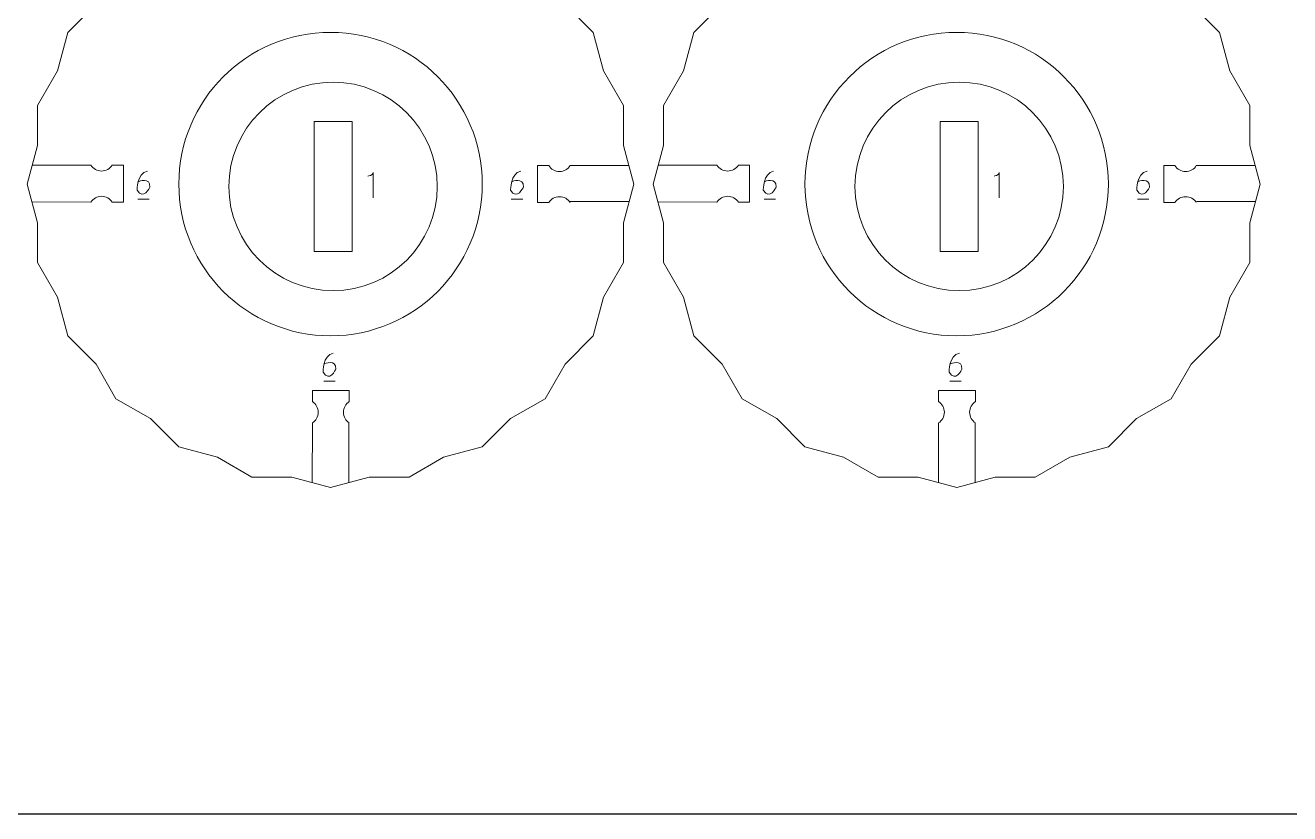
# Model space of a CAD drawing. Header units: centimetres. Extents: x -25 to 25, y -32.5 to 32.5.
# Drawn here: x 3.87 to 14.29, y -32.5 to -26.01 of the extents above; entities that cross this region are included whole.
import ezdxf

# ---------------------------------------------------------------- set-up
doc = ezdxf.new("R2010")
doc.units = ezdxf.units.CM
doc.header["$MEASUREMENT"] = 0
doc.layers.add('Capa 1', color=7, linetype='Continuous')

msp = doc.modelspace()

# ---------------------------------------------------------------- linework, layer by layer
at = {"layer": 'Capa 1', "color": 254}
msp.add_lwpolyline([(-25, -32.5), (25, -32.5), (25, 32.5), (-25, 32.5), (-25, -32.5)], close=True, dxfattribs=at)
at = {"layer": 'Capa 1', "color": 250, "lineweight": 20}
for centre in [(6.38902, -27.31325), (11.54814, -27.31325)]:
    msp.add_ellipse(centre, major_axis=(0, 1.25), ratio=1, dxfattribs=at)
for points in [[(7.03607, -24.89844), (7.03607, -24.89844), (7.32112, -25.06301), (7.32112, -25.06301), (7.32112, -25.06301), (7.32112, -25.06301), (7.63903, -25.1482), (7.63903, -25.1482), (7.63903, -25.1482), (7.63903, -25.1482), (7.87175, -25.38092), (7.87175, -25.38092), (7.87175, -25.38092), (7.87175, -25.38092), (8.1568, -25.54549), (8.1568, -25.54549), (8.1568, -25.54549), (8.1568, -25.54549), (8.32138, -25.83055), (8.32138, -25.83055), (8.32138, -25.83055), (8.32138, -25.83055), (8.55408, -26.06326), (8.55408, -26.06326), (8.55408, -26.06326), (8.55408, -26.06326), (8.63927, -26.38115), (8.63927, -26.38115), (8.63927, -26.38115), (8.63927, -26.38115), (8.80384, -26.66621), (8.80384, -26.66621), (8.80384, -26.66621), (8.80384, -26.66621), (8.80384, -26.99534), (8.80384, -26.99534), (8.80384, -26.99534), (8.80384, -26.99534), (8.88902, -27.31325), (8.88902, -27.31325), (8.88902, -27.31325), (8.88902, -27.31325), (8.80384, -27.63114), (8.80384, -27.63114), (8.80384, -27.63114), (8.80384, -27.63114), (8.80384, -27.96029), (8.80384, -27.96029), (8.80384, -27.96029), (8.80384, -27.96029), (8.63926, -28.24537), (8.63926, -28.24537), (8.63926, -28.24537), (8.63926, -28.24537), (8.55408, -28.56324), (8.55408, -28.56324), (8.55408, -28.56324), (8.55408, -28.56324), (8.32138, -28.79595), (8.32138, -28.79595), (8.32138, -28.79595), (8.32138, -28.79595), (8.1568, -29.08101), (8.1568, -29.08101), (8.1568, -29.08101), (8.1568, -29.08101), (7.87175, -29.24558), (7.87175, -29.24558), (7.87175, -29.24558), (7.87175, -29.24558), (7.63903, -29.4783), (7.63903, -29.4783), (7.63903, -29.4783), (7.63903, -29.4783), (7.32112, -29.56349), (7.32112, -29.56349), (7.32112, -29.56349), (7.32112, -29.56349), (7.03607, -29.72806), (7.03607, -29.72806), (7.03607, -29.72806), (7.03607, -29.72806), (6.70695, -29.72806), (6.70695, -29.72806), (6.70695, -29.72806), (6.70695, -29.72806), (6.38902, -29.81325), (6.38902, -29.81325), (6.38902, -29.81325), (6.38902, -29.81325), (6.07109, -29.72806), (6.07109, -29.72806), (6.07109, -29.72806), (6.07109, -29.72806), (5.74197, -29.72806), (5.74197, -29.72806), (5.74197, -29.72806), (5.74197, -29.72806), (5.45692, -29.56349), (5.45692, -29.56349), (5.45692, -29.56349), (5.45692, -29.56349), (5.13901, -29.4783), (5.13901, -29.4783), (5.13901, -29.4783), (5.13901, -29.4783), (4.90629, -29.24558), (4.90629, -29.24558), (4.90629, -29.24558), (4.90629, -29.24558), (4.62124, -29.08101), (4.62124, -29.08101), (4.62124, -29.08101), (4.62124, -29.08101), (4.45666, -28.79595), (4.45666, -28.79595), (4.45666, -28.79595), (4.45666, -28.79595), (4.22396, -28.56324), (4.22396, -28.56324), (4.22396, -28.56324), (4.22396, -28.56324), (4.13877, -28.24535), (4.13877, -28.24535), (4.13877, -28.24535), (4.13877, -28.24535), (3.9742, -27.96029), (3.9742, -27.96029), (3.9742, -27.96029), (3.9742, -27.96029), (3.9742, -27.63116), (3.9742, -27.63116), (3.9742, -27.63116), (3.9742, -27.63116), (3.88902, -27.31325), (3.88902, -27.31325), (3.88902, -27.31325), (3.88902, -27.31325), (3.9742, -26.99536), (3.9742, -26.99536), (3.9742, -26.99536), (3.9742, -26.99536), (3.9742, -26.66621), (3.9742, -26.66621), (3.9742, -26.66621), (3.9742, -26.66621), (4.13878, -26.38113), (4.13878, -26.38113), (4.13878, -26.38113), (4.13878, -26.38113), (4.22396, -26.06326), (4.22396, -26.06326), (4.22396, -26.06326), (4.22396, -26.06326), (4.45666, -25.83055), (4.45666, -25.83055), (4.45666, -25.83055), (4.45666, -25.83055), (4.62124, -25.54549), (4.62124, -25.54549), (4.62124, -25.54549), (4.62124, -25.54549), (4.90629, -25.38092), (4.90629, -25.38092), (4.90629, -25.38092), (4.90629, -25.38092), (5.13901, -25.1482), (5.13901, -25.1482), (5.13901, -25.1482), (5.13901, -25.1482), (5.45692, -25.06301), (5.45692, -25.06301), (5.45692, -25.06301), (5.45692, -25.06301), (5.74197, -24.89844), (5.74197, -24.89844), (5.74197, -24.89844), (5.74197, -24.89844), (6.07109, -24.89844), (6.07109, -24.89844), (6.07109, -24.89844), (6.07109, -24.89844), (6.38902, -24.81325), (6.38902, -24.81325), (6.38902, -24.81325), (6.38902, -24.81325), (6.70695, -24.89844), (6.70695, -24.89844), (6.70695, -24.89844), (6.70695, -24.89844), (7.03607, -24.89844), (7.03607, -24.89844)], [(12.19519, -24.89844), (12.19519, -24.89844), (12.48024, -25.06301), (12.48024, -25.06301), (12.48024, -25.06301), (12.48024, -25.06301), (12.79815, -25.1482), (12.79815, -25.1482), (12.79815, -25.1482), (12.79815, -25.1482), (13.03087, -25.38092), (13.03087, -25.38092), (13.03087, -25.38092), (13.03087, -25.38092), (13.31592, -25.54549), (13.31592, -25.54549), (13.31592, -25.54549), (13.31592, -25.54549), (13.4805, -25.83055), (13.4805, -25.83055), (13.4805, -25.83055), (13.4805, -25.83055), (13.7132, -26.06326), (13.7132, -26.06326), (13.7132, -26.06326), (13.7132, -26.06326), (13.79839, -26.38115), (13.79839, -26.38115), (13.79839, -26.38115), (13.79839, -26.38115), (13.96296, -26.66621), (13.96296, -26.66621), (13.96296, -26.66621), (13.96296, -26.66621), (13.96296, -26.99534), (13.96296, -26.99534), (13.96296, -26.99534), (13.96296, -26.99534), (14.04814, -27.31325), (14.04814, -27.31325), (14.04814, -27.31325), (14.04814, -27.31325), (13.96296, -27.63114), (13.96296, -27.63114), (13.96296, -27.63114), (13.96296, -27.63114), (13.96296, -27.96029), (13.96296, -27.96029), (13.96296, -27.96029), (13.96296, -27.96029), (13.79838, -28.24537), (13.79838, -28.24537), (13.79838, -28.24537), (13.79838, -28.24537), (13.7132, -28.56324), (13.7132, -28.56324), (13.7132, -28.56324), (13.7132, -28.56324), (13.4805, -28.79595), (13.4805, -28.79595), (13.4805, -28.79595), (13.4805, -28.79595), (13.31592, -29.08101), (13.31592, -29.08101), (13.31592, -29.08101), (13.31592, -29.08101), (13.03087, -29.24558), (13.03087, -29.24558), (13.03087, -29.24558), (13.03087, -29.24558), (12.79815, -29.4783), (12.79815, -29.4783), (12.79815, -29.4783), (12.79815, -29.4783), (12.48024, -29.56349), (12.48024, -29.56349), (12.48024, -29.56349), (12.48024, -29.56349), (12.19519, -29.72806), (12.19519, -29.72806), (12.19519, -29.72806), (12.19519, -29.72806), (11.86607, -29.72806), (11.86607, -29.72806), (11.86607, -29.72806), (11.86607, -29.72806), (11.54814, -29.81325), (11.54814, -29.81325), (11.54814, -29.81325), (11.54814, -29.81325), (11.23021, -29.72806), (11.23021, -29.72806), (11.23021, -29.72806), (11.23021, -29.72806), (10.90109, -29.72806), (10.90109, -29.72806), (10.90109, -29.72806), (10.90109, -29.72806), (10.61604, -29.56349), (10.61604, -29.56349), (10.61604, -29.56349), (10.61604, -29.56349), (10.29813, -29.4783), (10.29813, -29.4783), (10.29813, -29.4783), (10.29813, -29.4783), (10.06541, -29.24558), (10.06541, -29.24558), (10.06541, -29.24558), (10.06541, -29.24558), (9.78036, -29.08101), (9.78036, -29.08101), (9.78036, -29.08101), (9.78036, -29.08101), (9.61578, -28.79595), (9.61578, -28.79595), (9.61578, -28.79595), (9.61578, -28.79595), (9.38308, -28.56324), (9.38308, -28.56324), (9.38308, -28.56324), (9.38308, -28.56324), (9.29789, -28.24535), (9.29789, -28.24535), (9.29789, -28.24535), (9.29789, -28.24535), (9.13332, -27.96029), (9.13332, -27.96029), (9.13332, -27.96029), (9.13332, -27.96029), (9.13332, -27.63116), (9.13332, -27.63116), (9.13332, -27.63116), (9.13332, -27.63116), (9.04814, -27.31325), (9.04814, -27.31325), (9.04814, -27.31325), (9.04814, -27.31325), (9.13332, -26.99536), (9.13332, -26.99536), (9.13332, -26.99536), (9.13332, -26.99536), (9.13332, -26.66621), (9.13332, -26.66621), (9.13332, -26.66621), (9.13332, -26.66621), (9.2979, -26.38113), (9.2979, -26.38113), (9.2979, -26.38113), (9.2979, -26.38113), (9.38308, -26.06326), (9.38308, -26.06326), (9.38308, -26.06326), (9.38308, -26.06326), (9.61578, -25.83055), (9.61578, -25.83055), (9.61578, -25.83055), (9.61578, -25.83055), (9.78036, -25.54549), (9.78036, -25.54549), (9.78036, -25.54549), (9.78036, -25.54549), (10.06541, -25.38092), (10.06541, -25.38092), (10.06541, -25.38092), (10.06541, -25.38092), (10.29813, -25.1482), (10.29813, -25.1482), (10.29813, -25.1482), (10.29813, -25.1482), (10.61604, -25.06301), (10.61604, -25.06301), (10.61604, -25.06301), (10.61604, -25.06301), (10.90109, -24.89844), (10.90109, -24.89844), (10.90109, -24.89844), (10.90109, -24.89844), (11.23021, -24.89844), (11.23021, -24.89844), (11.23021, -24.89844), (11.23021, -24.89844), (11.54814, -24.81325), (11.54814, -24.81325), (11.54814, -24.81325), (11.54814, -24.81325), (11.86607, -24.89844), (11.86607, -24.89844), (11.86607, -24.89844), (11.86607, -24.89844), (12.19519, -24.89844), (12.19519, -24.89844)]]:
    msp.add_open_spline(points, degree=3, knots=[0, 0, 0, 0, 0.02040816, 0.02040816, 0.02040816, 0.02040816, 0.04081633, 0.04081633, 0.04081633, 0.04081633, 0.06122449, 0.06122449, 0.06122449, 0.06122449, 0.08163265, 0.08163265, 0.08163265, 0.08163265, 0.10204082, 0.10204082, 0.10204082, 0.10204082, 0.12244898, 0.12244898, 0.12244898, 0.12244898, 0.14285714, 0.14285714, 0.14285714, 0.14285714, 0.16326531, 0.16326531, 0.16326531, 0.16326531, 0.18367347, 0.18367347, 0.18367347, 0.18367347, 0.20408163, 0.20408163, 0.20408163, 0.20408163, 0.2244898, 0.2244898, 0.2244898, 0.2244898, 0.24489796, 0.24489796, 0.24489796, 0.24489796, 0.26530612, 0.26530612, 0.26530612, 0.26530612, 0.28571429, 0.28571429, 0.28571429, 0.28571429, 0.30612245, 0.30612245, 0.30612245, 0.30612245, 0.32653061, 0.32653061, 0.32653061, 0.32653061, 0.34693878, 0.34693878, 0.34693878, 0.34693878, 0.36734694, 0.36734694, 0.36734694, 0.36734694, 0.3877551, 0.3877551, 0.3877551, 0.3877551, 0.40816327, 0.40816327, 0.40816327, 0.40816327, 0.42857143, 0.42857143, 0.42857143, 0.42857143, 0.44897959, 0.44897959, 0.44897959, 0.44897959, 0.46938776, 0.46938776, 0.46938776, 0.46938776, 0.48979592, 0.48979592, 0.48979592, 0.48979592, 0.51020408, 0.51020408, 0.51020408, 0.51020408, 0.53061224, 0.53061224, 0.53061224, 0.53061224, 0.55102041, 0.55102041, 0.55102041, 0.55102041, 0.57142857, 0.57142857, 0.57142857, 0.57142857, 0.59183673, 0.59183673, 0.59183673, 0.59183673, 0.6122449, 0.6122449, 0.6122449, 0.6122449, 0.63265306, 0.63265306, 0.63265306, 0.63265306, 0.65306122, 0.65306122, 0.65306122, 0.65306122, 0.67346939, 0.67346939, 0.67346939, 0.67346939, 0.69387755, 0.69387755, 0.69387755, 0.69387755, 0.71428571, 0.71428571, 0.71428571, 0.71428571, 0.73469388, 0.73469388, 0.73469388, 0.73469388, 0.75510204, 0.75510204, 0.75510204, 0.75510204, 0.7755102, 0.7755102, 0.7755102, 0.7755102, 0.79591837, 0.79591837, 0.79591837, 0.79591837, 0.81632653, 0.81632653, 0.81632653, 0.81632653, 0.83673469, 0.83673469, 0.83673469, 0.83673469, 0.85714286, 0.85714286, 0.85714286, 0.85714286, 0.87755102, 0.87755102, 0.87755102, 0.87755102, 0.89795918, 0.89795918, 0.89795918, 0.89795918, 0.91836735, 0.91836735, 0.91836735, 0.91836735, 0.93877551, 0.93877551, 0.93877551, 0.93877551, 0.95918367, 0.95918367, 0.95918367, 0.95918367, 1, 1, 1, 1], dxfattribs=at)
at = {"layer": 'Capa 1', "color": 250, "lineweight": 9}
for points, knots in [([(5.55119, -27.33234), (5.55119, -26.85821), (5.93555, -26.47385), (6.40969, -26.47385), (6.40969, -26.47385), (6.88382, -26.47385), (7.26819, -26.85821), (7.26819, -27.33234), (7.26819, -27.33234), (7.26819, -27.80647), (6.88382, -28.19085), (6.40969, -28.19085), (6.40969, -28.19085), (5.93555, -28.19085), (5.55119, -27.80647), (5.55119, -27.33234)], [0, 0, 0, 0, 0.2, 0.2, 0.2, 0.2, 0.4, 0.4, 0.4, 0.4, 0.6, 0.6, 0.6, 0.6, 1, 1, 1, 1]), ([(10.71031, -27.33235), (10.71031, -26.85822), (11.09467, -26.47386), (11.56881, -26.47386), (11.56881, -26.47386), (12.04294, -26.47386), (12.42731, -26.85822), (12.42731, -27.33235), (12.42731, -27.33235), (12.42731, -27.80648), (12.04294, -28.19086), (11.56881, -28.19086), (11.56881, -28.19086), (11.09467, -28.19086), (10.71031, -27.80648), (10.71031, -27.33235)], [0, 0, 0, 0, 0.2, 0.2, 0.2, 0.2, 0.4, 0.4, 0.4, 0.4, 0.6, 0.6, 0.6, 0.6, 1, 1, 1, 1]), ([(6.56624, -26.79704), (6.56624, -26.79704), (6.56624, -27.86765), (6.56624, -27.86765), (6.56624, -27.86765), (6.56624, -27.86765), (6.25314, -27.86765), (6.25314, -27.86765), (6.25314, -27.86765), (6.25314, -27.86765), (6.25314, -26.79704), (6.25314, -26.79704), (6.25314, -26.79704), (6.25314, -26.79704), (6.56624, -26.79704), (6.56624, -26.79704)], [0, 0, 0, 0, 0.2, 0.2, 0.2, 0.2, 0.4, 0.4, 0.4, 0.4, 0.6, 0.6, 0.6, 0.6, 1, 1, 1, 1]), ([(11.72536, -26.79705), (11.72536, -26.79705), (11.72536, -27.86766), (11.72536, -27.86766), (11.72536, -27.86766), (11.72536, -27.86766), (11.41226, -27.86766), (11.41226, -27.86766), (11.41226, -27.86766), (11.41226, -27.86766), (11.41226, -26.79705), (11.41226, -26.79705), (11.41226, -26.79705), (11.41226, -26.79705), (11.72536, -26.79705), (11.72536, -26.79705)], [0, 0, 0, 0, 0.2, 0.2, 0.2, 0.2, 0.4, 0.4, 0.4, 0.4, 0.6, 0.6, 0.6, 0.6, 1, 1, 1, 1]), ([(4.5903, -27.15786), (4.57168, -27.18685), (4.53916, -27.20606), (4.50217, -27.20606), (4.50217, -27.20606), (4.46517, -27.20606), (4.43265, -27.18685), (4.41404, -27.15786)], [0, 0, 0, 0, 0.33333333, 0.33333333, 0.33333333, 0.33333333, 1, 1, 1, 1]), ([(4.5903, -27.15786), (4.5903, -27.15786), (4.68281, -27.15775), (4.68281, -27.15775), (4.68281, -27.15775), (4.68281, -27.15775), (4.68281, -27.46222), (4.68281, -27.46222), (4.68281, -27.46222), (4.68281, -27.46222), (4.59028, -27.46222), (4.59028, -27.46222)], [0, 0, 0, 0, 0.25, 0.25, 0.25, 0.25, 0.5, 0.5, 0.5, 0.5, 1, 1, 1, 1]), ([(8.18735, -27.16109), (8.18735, -27.16109), (8.09484, -27.16098), (8.09484, -27.16098), (8.09484, -27.16098), (8.09484, -27.16098), (8.09484, -27.46545), (8.09484, -27.46545), (8.09484, -27.46545), (8.09484, -27.46545), (8.18737, -27.46545), (8.18737, -27.46545)], [0, 0, 0, 0, 0.25, 0.25, 0.25, 0.25, 0.5, 0.5, 0.5, 0.5, 1, 1, 1, 1]), ([(8.36361, -27.16109), (8.34499, -27.19008), (8.31247, -27.20929), (8.27547, -27.20929), (8.27547, -27.20929), (8.23848, -27.20929), (8.20596, -27.19008), (8.18735, -27.16109)], [0, 0, 0, 0, 0.33333333, 0.33333333, 0.33333333, 0.33333333, 1, 1, 1, 1]), ([(9.74942, -27.15786), (9.7308, -27.18685), (9.69828, -27.20606), (9.66129, -27.20606), (9.66129, -27.20606), (9.62429, -27.20606), (9.59177, -27.18685), (9.57316, -27.15786)], [0, 0, 0, 0, 0.33333333, 0.33333333, 0.33333333, 0.33333333, 1, 1, 1, 1]), ([(9.74942, -27.15786), (9.74942, -27.15786), (9.84193, -27.15775), (9.84193, -27.15775), (9.84193, -27.15775), (9.84193, -27.15775), (9.84193, -27.46222), (9.84193, -27.46222), (9.84193, -27.46222), (9.84193, -27.46222), (9.7494, -27.46222), (9.7494, -27.46222)], [0, 0, 0, 0, 0.25, 0.25, 0.25, 0.25, 0.5, 0.5, 0.5, 0.5, 1, 1, 1, 1]), ([(13.34647, -27.16109), (13.34647, -27.16109), (13.25396, -27.16098), (13.25396, -27.16098), (13.25396, -27.16098), (13.25396, -27.16098), (13.25396, -27.46545), (13.25396, -27.46545), (13.25396, -27.46545), (13.25396, -27.46545), (13.34649, -27.46545), (13.34649, -27.46545)], [0, 0, 0, 0, 0.25, 0.25, 0.25, 0.25, 0.5, 0.5, 0.5, 0.5, 1, 1, 1, 1]), ([(13.52273, -27.16109), (13.50411, -27.19008), (13.47159, -27.20929), (13.43459, -27.20929), (13.43459, -27.20929), (13.3976, -27.20929), (13.36508, -27.19008), (13.34647, -27.16109)], [0, 0, 0, 0, 0.33333333, 0.33333333, 0.33333333, 0.33333333, 1, 1, 1, 1]), ([(4.5903, -27.46222), (4.57168, -27.43323), (4.53916, -27.41402), (4.50217, -27.41402), (4.50217, -27.41402), (4.46517, -27.41402), (4.43265, -27.43323), (4.41404, -27.46222)], [0, 0, 0, 0, 0.33333333, 0.33333333, 0.33333333, 0.33333333, 1, 1, 1, 1]), ([(8.36361, -27.46545), (8.34499, -27.43646), (8.31247, -27.41725), (8.27547, -27.41725), (8.27547, -27.41725), (8.23848, -27.41725), (8.20596, -27.43646), (8.18735, -27.46545)], [0, 0, 0, 0, 0.33333333, 0.33333333, 0.33333333, 0.33333333, 1, 1, 1, 1]), ([(9.74942, -27.46222), (9.7308, -27.43323), (9.69828, -27.41402), (9.66129, -27.41402), (9.66129, -27.41402), (9.62429, -27.41402), (9.59177, -27.43323), (9.57316, -27.46222)], [0, 0, 0, 0, 0.33333333, 0.33333333, 0.33333333, 0.33333333, 1, 1, 1, 1]), ([(13.52273, -27.46545), (13.50411, -27.43646), (13.47159, -27.41725), (13.43459, -27.41725), (13.43459, -27.41725), (13.3976, -27.41725), (13.36508, -27.43646), (13.34647, -27.46545)], [0, 0, 0, 0, 0.33333333, 0.33333333, 0.33333333, 0.33333333, 1, 1, 1, 1]), ([(6.23954, -29.10502), (6.23954, -29.10502), (6.23943, -29.01251), (6.23943, -29.01251), (6.23943, -29.01251), (6.23943, -29.01251), (6.54389, -29.01251), (6.54389, -29.01251), (6.54389, -29.01251), (6.54389, -29.01251), (6.54389, -29.10504), (6.54389, -29.10504)], [0, 0, 0, 0, 0.25, 0.25, 0.25, 0.25, 0.5, 0.5, 0.5, 0.5, 1, 1, 1, 1]), ([(11.39866, -29.10502), (11.39866, -29.10502), (11.39855, -29.01251), (11.39855, -29.01251), (11.39855, -29.01251), (11.39855, -29.01251), (11.70301, -29.01251), (11.70301, -29.01251), (11.70301, -29.01251), (11.70301, -29.01251), (11.70301, -29.10504), (11.70301, -29.10504)], [0, 0, 0, 0, 0.25, 0.25, 0.25, 0.25, 0.5, 0.5, 0.5, 0.5, 1, 1, 1, 1]), ([(6.23954, -29.2813), (6.26853, -29.26268), (6.28774, -29.23016), (6.28774, -29.19317), (6.28774, -29.19317), (6.28774, -29.15617), (6.26853, -29.12365), (6.23954, -29.10504)], [0, 0, 0, 0, 0.33333333, 0.33333333, 0.33333333, 0.33333333, 1, 1, 1, 1]), ([(6.54389, -29.2813), (6.51491, -29.26268), (6.4957, -29.23016), (6.4957, -29.19317), (6.4957, -29.19317), (6.4957, -29.15617), (6.51491, -29.12365), (6.54389, -29.10504)], [0, 0, 0, 0, 0.33333333, 0.33333333, 0.33333333, 0.33333333, 1, 1, 1, 1]), ([(11.39866, -29.2813), (11.42765, -29.26268), (11.44686, -29.23016), (11.44686, -29.19317), (11.44686, -29.19317), (11.44686, -29.15617), (11.42765, -29.12365), (11.39866, -29.10504)], [0, 0, 0, 0, 0.33333333, 0.33333333, 0.33333333, 0.33333333, 1, 1, 1, 1]), ([(11.70301, -29.2813), (11.67403, -29.26268), (11.65482, -29.23016), (11.65482, -29.19317), (11.65482, -29.19317), (11.65482, -29.15617), (11.67403, -29.12365), (11.70301, -29.10504)], [0, 0, 0, 0, 0.33333333, 0.33333333, 0.33333333, 0.33333333, 1, 1, 1, 1])]:
    msp.add_open_spline(points, degree=3, knots=knots, dxfattribs=at)
for points in [[(3.93161, -27.15692), (3.93161, -27.15692), (4.41404, -27.15786), (4.41404, -27.15786)], [(8.36361, -27.16109), (8.36361, -27.16109), (8.8509, -27.1595), (8.8509, -27.1595)], [(9.09073, -27.15692), (9.09073, -27.15692), (9.57316, -27.15786), (9.57316, -27.15786)], [(13.52273, -27.16109), (13.52273, -27.16109), (14.01002, -27.1595), (14.01002, -27.1595)], [(4.41404, -27.46222), (4.41404, -27.46222), (3.93161, -27.46086), (3.93161, -27.46086)], [(8.84643, -27.45764), (8.84643, -27.45764), (8.3644, -27.45756), (8.3644, -27.45756)], [(9.57316, -27.46222), (9.57316, -27.46222), (9.09073, -27.46086), (9.09073, -27.46086)], [(14.00555, -27.45764), (14.00555, -27.45764), (13.52352, -27.45756), (13.52352, -27.45756)], [(6.23889, -29.77065), (6.23889, -29.77065), (6.23954, -29.2813), (6.23954, -29.2813)], [(6.54025, -29.27885), (6.54025, -29.27885), (6.54034, -29.77065), (6.54034, -29.77065)], [(11.39801, -29.77065), (11.39801, -29.77065), (11.39866, -29.2813), (11.39866, -29.2813)], [(11.69937, -29.27885), (11.69937, -29.27885), (11.69946, -29.77065), (11.69946, -29.77065)]]:
    msp.add_open_spline(points, degree=3, dxfattribs=at)
at = {"layer": 'Capa 1', "color": 22, "lineweight": 5}
for points in [[(4.80684, -27.29241), (4.80684, -27.29241), (4.90531, -27.25395), (4.90062, -27.33803), (4.90062, -27.33803), (4.90062, -27.33803), (4.84828, -27.45351), (4.79588, -27.36276), (4.79588, -27.36276), (4.79588, -27.36276), (4.79119, -27.22519), (4.88025, -27.20645)], [(7.88384, -27.29241), (7.88384, -27.29241), (7.98231, -27.25395), (7.97762, -27.33803), (7.97762, -27.33803), (7.97762, -27.33803), (7.92528, -27.45351), (7.87288, -27.36276), (7.87288, -27.36276), (7.87288, -27.36276), (7.86819, -27.22519), (7.95725, -27.20645)], [(9.96596, -27.29241), (9.96596, -27.29241), (10.06443, -27.25395), (10.05974, -27.33803), (10.05974, -27.33803), (10.05974, -27.33803), (10.0074, -27.45351), (9.955, -27.36276), (9.955, -27.36276), (9.955, -27.36276), (9.95031, -27.22519), (10.03937, -27.20645)], [(13.04296, -27.29241), (13.04296, -27.29241), (13.14143, -27.25395), (13.13674, -27.33803), (13.13674, -27.33803), (13.13674, -27.33803), (13.0844, -27.45351), (13.032, -27.36276), (13.032, -27.36276), (13.032, -27.36276), (13.02731, -27.22519), (13.11637, -27.20645)], [(6.33809, -28.79218), (6.33809, -28.79218), (6.43656, -28.75372), (6.43187, -28.8378), (6.43187, -28.8378), (6.43187, -28.8378), (6.37953, -28.95328), (6.32713, -28.86253), (6.32713, -28.86253), (6.32713, -28.86253), (6.32244, -28.72496), (6.4115, -28.70622)], [(11.49721, -28.79218), (11.49721, -28.79218), (11.59568, -28.75372), (11.59099, -28.8378), (11.59099, -28.8378), (11.59099, -28.8378), (11.53865, -28.95328), (11.48625, -28.86253), (11.48625, -28.86253), (11.48625, -28.86253), (11.48156, -28.72496), (11.57062, -28.70622)]]:
    msp.add_open_spline(points, degree=3, knots=[0, 0, 0, 0, 0.25, 0.25, 0.25, 0.25, 0.5, 0.5, 0.5, 0.5, 1, 1, 1, 1], dxfattribs=at)
for points in [[(6.69737, -27.24683), (6.69737, -27.24683), (6.73778, -27.24518), (6.73942, -27.21741)], [(6.73942, -27.21741), (6.73942, -27.21741), (6.73942, -27.42692), (6.73942, -27.42692)], [(11.85649, -27.24684), (11.85649, -27.24684), (11.8969, -27.24519), (11.89854, -27.21742)], [(11.89854, -27.21742), (11.89854, -27.21742), (11.89854, -27.42693), (11.89854, -27.42693)], [(4.80157, -27.43784), (4.80157, -27.43784), (4.89583, -27.43784), (4.89583, -27.43784)], [(7.87857, -27.43784), (7.87857, -27.43784), (7.97283, -27.43784), (7.97283, -27.43784)], [(9.96069, -27.43784), (9.96069, -27.43784), (10.05495, -27.43784), (10.05495, -27.43784)], [(13.03769, -27.43784), (13.03769, -27.43784), (13.13195, -27.43784), (13.13195, -27.43784)], [(6.33282, -28.93761), (6.33282, -28.93761), (6.42708, -28.93761), (6.42708, -28.93761)], [(11.49194, -28.93761), (11.49194, -28.93761), (11.5862, -28.93761), (11.5862, -28.93761)]]:
    msp.add_open_spline(points, degree=3, dxfattribs=at)

doc.saveas('drawing.dxf')
